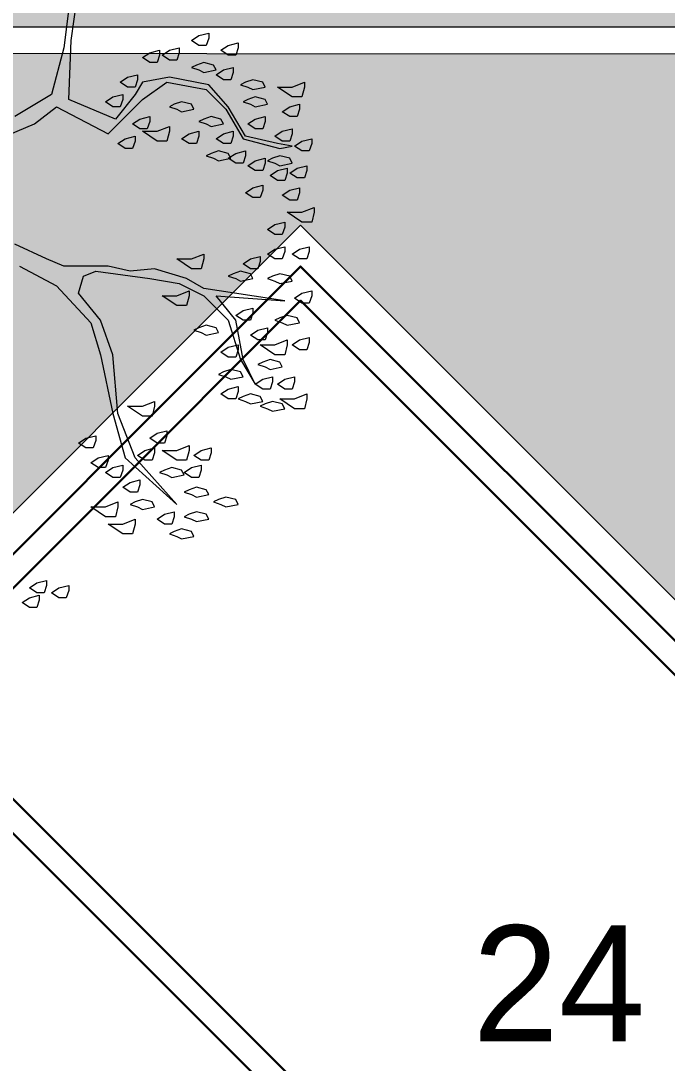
# Model space of a CAD drawing. Header units: millimetres. Extents: x 3006 to 6000, y 1661 to 3774.
# Drawn here: x 4696.873 to 4699.546, y 1831.583 to 1835.895 of the extents above; entities that cross this region are included whole.
import ezdxf

# ---------------------------------------------------------------- set-up
doc = ezdxf.new("R2010")
doc.units = ezdxf.units.MM
doc.header["$LTSCALE"] = 10
for name, color, linetype, lineweight in [('.20', 130, 'Continuous', 20), ('.30', 50, 'Continuous', 30), ('COTAS', 230, 'Continuous', 15), ('VEGETACION', 84, 'Continuous', 15)]:
    doc.layers.add(name, color=color, linetype=linetype, lineweight=lineweight)
doc.layers.add('.20 hachura', color=185, linetype='Continuous')
doc.layers.add('Escrita', color=34, linetype='Continuous')
doc.styles.add('Texto Wilian', font='himalaya.ttf')
doc.dimstyles.new('Cota 1-200 Exter WMJ', dxfattribs={"dimtxt": 0.32, "dimasz": 0.13, "dimexe": 0.05, "dimexo": 0.3, "dimgap": 0.03, "dimtad": 1, "dimzin": 1, "dimtxsty": 'Texto Wilian', "dimblk": 'BOXFILLED', "dimcen": 0, "dimclrd": 230, "dimclre": 230, "dimclrt": 104, "dimazin": 0, "dimtfac": 1, "dimtix": 1, "dimtmove": 0, "dimatfit": 3, "dimfxl": 0.4, "dimfxlon": 1, "dimlwd": 20, "dimarcsym": 2})

# ---------------------------------------------------------------- blocks, each defined once
blk = doc.blocks.new('asfgjkosdfgiosdjfg')
at = {"layer": 'VEGETACION'}
for p, q in [((6.0262, 18.4177), (5.9649, 17.9268)), ((6.0262, 17.9881), (6.0876, 18.4381)), ((6.0058, 17.4972), (6.0262, 17.9881)), ((7.0285, 17.9881), (7.0899, 18.029)), ((7.0899, 17.9472), (7.0285, 17.9881)), ((7.0899, 18.029), (7.1717, 18.0495)), ((7.1717, 18.0086), (7.1512, 17.9472)), ((7.1717, 18.0495), (7.1717, 18.0086)), ((5.9649, 17.9268), (5.8626, 17.5381)), ((6.6808, 17.8859), (6.7626, 17.9063)), ((6.7626, 17.9063), (6.7626, 17.8654)), ((6.7831, 17.8654), (6.8444, 17.9063)), ((6.8444, 17.9063), (6.9262, 17.9268)), ((6.9262, 17.9268), (6.9262, 17.8859)), ((7.1512, 17.9472), (7.0899, 17.9472)), ((7.274, 17.9063), (7.3353, 17.9472)), ((7.3353, 17.8654), (7.274, 17.9063)), ((7.3353, 17.9472), (7.4172, 17.9677)), ((7.4172, 17.9268), (7.3967, 17.8654)), ((7.4172, 17.9677), (7.4172, 17.9268)), ((6.6194, 17.8449), (6.6808, 17.8859)), ((6.6808, 17.804), (6.6194, 17.8449)), ((6.7421, 17.804), (6.6808, 17.804)), ((6.7626, 17.8654), (6.7421, 17.804)), ((6.8444, 17.8245), (6.7831, 17.8654)), ((6.9058, 17.8245), (6.8444, 17.8245)), ((6.9262, 17.8859), (6.9058, 17.8245)), ((7.1308, 17.804), (7.0694, 17.7836)), ((7.2126, 17.7836), (7.1308, 17.804)), ((7.3967, 17.8654), (7.3353, 17.8654)), ((7.0694, 17.7836), (7.0285, 17.7631)), ((7.0285, 17.7631), (7.0899, 17.7427)), ((7.0899, 17.7427), (7.1308, 17.7222)), ((7.1308, 17.7222), (7.2331, 17.7427)), ((7.2331, 17.7427), (7.2126, 17.7836)), ((7.2331, 17.7018), (7.2944, 17.7427)), ((7.2944, 17.7427), (7.3762, 17.7631)), ((7.3762, 17.7222), (7.3558, 17.6609)), ((7.3762, 17.7631), (7.3762, 17.7222)), ((6.4353, 17.6404), (6.4967, 17.6813)), ((6.4967, 17.5995), (6.4353, 17.6404)), ((6.4967, 17.6813), (6.5785, 17.7018)), ((6.5785, 17.6609), (6.5581, 17.5995)), ((6.6194, 17.6404), (6.5581, 17.5381)), ((6.5785, 17.7018), (6.5785, 17.6609)), ((6.8444, 17.6813), (6.6194, 17.6404)), ((6.6194, 17.4972), (6.824, 17.6404)), ((6.824, 17.6404), (7.1512, 17.579)), ((7.1717, 17.6199), (6.8444, 17.6813)), ((7.2944, 17.6609), (7.2331, 17.7018)), ((7.3558, 17.6609), (7.2944, 17.6609)), ((7.4785, 17.6404), (7.4376, 17.6199)), ((7.5399, 17.6609), (7.4785, 17.6404)), ((7.6217, 17.6404), (7.5399, 17.6609)), ((7.6422, 17.5995), (7.6217, 17.6404)), ((7.8672, 17.5995), (7.9694, 17.6404)), ((7.9694, 17.6404), (7.9694, 17.5995)), ((6.5581, 17.5995), (6.4967, 17.5995)), ((7.1512, 17.579), (7.3149, 17.4154)), ((7.3353, 17.4359), (7.1717, 17.6199)), ((7.4376, 17.6199), (7.499, 17.5995)), ((7.499, 17.5995), (7.5399, 17.579)), ((7.5399, 17.579), (7.6422, 17.5995)), ((7.7444, 17.5995), (7.8672, 17.5995)), ((7.8672, 17.5177), (7.7444, 17.5995)), ((7.9694, 17.5995), (7.949, 17.5177)), ((5.8626, 17.5381), (5.5558, 17.354)), ((6.3944, 17.3336), (6.0058, 17.4972)), ((6.3126, 17.4768), (6.374, 17.5177)), ((6.374, 17.4359), (6.3126, 17.4768)), ((6.333, 17.2109), (6.6194, 17.4972)), ((6.374, 17.5177), (6.4558, 17.5381)), ((6.5581, 17.5381), (6.3944, 17.3336)), ((6.4558, 17.4972), (6.4353, 17.4359)), ((6.4558, 17.5381), (6.4558, 17.4972)), ((6.9467, 17.4768), (6.8853, 17.4563)), ((7.0285, 17.4563), (6.9467, 17.4768)), ((7.499, 17.4972), (7.4581, 17.4768)), ((7.4581, 17.4768), (7.5194, 17.4563)), ((7.5603, 17.5177), (7.499, 17.4972)), ((7.6422, 17.4972), (7.5603, 17.5177)), ((7.6626, 17.4563), (7.6422, 17.4972)), ((7.949, 17.5177), (7.8672, 17.5177)), ((5.7194, 17.2927), (5.9035, 17.4359)), ((5.9035, 17.4359), (6.333, 17.2109)), ((6.4353, 17.4359), (6.374, 17.4359)), ((6.8853, 17.4563), (6.8444, 17.4359)), ((6.8444, 17.4359), (6.9058, 17.4154)), ((6.9058, 17.4154), (6.9467, 17.3949)), ((6.9467, 17.3949), (7.049, 17.4154)), ((7.049, 17.4154), (7.0285, 17.4563)), ((7.3149, 17.4154), (7.4581, 17.1699)), ((7.4785, 17.1904), (7.3353, 17.4359)), ((7.5194, 17.4563), (7.5603, 17.4359)), ((7.5603, 17.4359), (7.6626, 17.4563)), ((7.7853, 17.3949), (7.8467, 17.4359)), ((7.8467, 17.354), (7.7853, 17.3949)), ((7.8467, 17.4359), (7.9285, 17.4563)), ((7.9285, 17.4154), (7.9081, 17.354)), ((7.9285, 17.4563), (7.9285, 17.4154)), ((5.2285, 17.0881), (5.7194, 17.2927)), ((6.5376, 17.2927), (6.599, 17.3336)), ((6.599, 17.2518), (6.5376, 17.2927)), ((6.599, 17.3336), (6.6808, 17.354)), ((6.6808, 17.3131), (6.6603, 17.2518)), ((6.6808, 17.354), (6.6808, 17.3131)), ((7.1308, 17.3336), (7.0899, 17.3131)), ((7.0899, 17.3131), (7.1512, 17.2927)), ((7.1922, 17.354), (7.1308, 17.3336)), ((7.1512, 17.2927), (7.1922, 17.2722)), ((7.274, 17.3336), (7.1922, 17.354)), ((7.1922, 17.2722), (7.2944, 17.2927)), ((7.2944, 17.2927), (7.274, 17.3336)), ((7.499, 17.2927), (7.5603, 17.3336)), ((7.5603, 17.2518), (7.499, 17.2927)), ((7.5603, 17.3336), (7.6422, 17.354)), ((7.6422, 17.3131), (7.6217, 17.2518)), ((7.6422, 17.354), (7.6422, 17.3131)), ((7.9081, 17.354), (7.8467, 17.354)), ((6.6603, 17.2518), (6.599, 17.2518)), ((6.6194, 17.2313), (6.7421, 17.2313)), ((6.7421, 17.1495), (6.6194, 17.2313)), ((6.7421, 17.2313), (6.8444, 17.2722)), ((6.8444, 17.2313), (6.824, 17.1495)), ((6.8444, 17.2722), (6.8444, 17.2313)), ((6.9467, 17.1699), (7.0081, 17.2109)), ((7.0081, 17.2109), (7.0899, 17.2313)), ((7.0899, 17.2313), (7.0899, 17.1904)), ((7.2331, 17.1699), (7.2944, 17.2109)), ((7.2944, 17.2109), (7.3762, 17.2313)), ((7.3762, 17.2313), (7.3762, 17.1904)), ((7.6217, 17.2518), (7.5603, 17.2518)), ((7.724, 17.1904), (7.7853, 17.2313)), ((7.7853, 17.2313), (7.8672, 17.2518)), ((7.8672, 17.2109), (7.8467, 17.1495)), ((7.8672, 17.2518), (7.8672, 17.2109)), ((6.4149, 17.129), (6.4762, 17.1699)), ((6.4762, 17.0881), (6.4149, 17.129)), ((6.4762, 17.1699), (6.5581, 17.1904)), ((6.5581, 17.1495), (6.5376, 17.0881)), ((6.5581, 17.1904), (6.5581, 17.1495)), ((6.824, 17.1495), (6.7421, 17.1495)), ((7.0081, 17.129), (6.9467, 17.1699)), ((7.0694, 17.129), (7.0081, 17.129)), ((7.0899, 17.1904), (7.0694, 17.129)), ((7.2944, 17.129), (7.2331, 17.1699)), ((7.3558, 17.129), (7.2944, 17.129)), ((7.3762, 17.1904), (7.3558, 17.129)), ((7.4581, 17.1699), (7.7649, 17.0881)), ((7.7444, 17.129), (7.4785, 17.1904)), ((7.7853, 17.1495), (7.724, 17.1904)), ((7.8672, 17.1086), (7.7444, 17.129)), ((7.8467, 17.1495), (7.7853, 17.1495)), ((7.8876, 17.1086), (7.949, 17.1495)), ((7.949, 17.1495), (8.0308, 17.1699)), ((8.0308, 17.129), (8.0103, 17.0677)), ((8.0308, 17.1699), (8.0308, 17.129)), ((6.5376, 17.0881), (6.4762, 17.0881)), ((7.1922, 17.0472), (7.1512, 17.0268)), ((7.1512, 17.0268), (7.2126, 17.0063)), ((7.2535, 17.0677), (7.1922, 17.0472)), ((7.3353, 17.0472), (7.2535, 17.0677)), ((7.3558, 17.0063), (7.3353, 17.0472)), ((7.3353, 17.0063), (7.3967, 17.0472)), ((7.3967, 17.0472), (7.4785, 17.0677)), ((7.4785, 17.0268), (7.4581, 16.9654)), ((7.4785, 17.0677), (7.4785, 17.0268)), ((7.7649, 17.0268), (7.7035, 17.0063)), ((7.7649, 17.0881), (7.8672, 17.1086)), ((7.8467, 17.0063), (7.7649, 17.0268)), ((7.949, 17.0677), (7.8876, 17.1086)), ((8.0103, 17.0677), (7.949, 17.0677)), ((7.2126, 17.0063), (7.2535, 16.9859)), ((7.2535, 16.9859), (7.3558, 17.0063)), ((7.3967, 16.9654), (7.3353, 17.0063)), ((7.4581, 16.9654), (7.3967, 16.9654)), ((7.499, 16.9449), (7.5603, 16.9859)), ((7.5603, 16.904), (7.499, 16.9449)), ((7.5603, 16.9859), (7.6422, 17.0063)), ((7.6422, 16.9654), (7.6217, 16.904)), ((7.6422, 17.0063), (7.6422, 16.9654)), ((7.7035, 17.0063), (7.6626, 16.9859)), ((7.6626, 16.9859), (7.724, 16.9654)), ((7.724, 16.9654), (7.7649, 16.9449)), ((7.7649, 16.9449), (7.8672, 16.9654)), ((7.8672, 16.9654), (7.8467, 17.0063)), ((7.9081, 16.9245), (7.9899, 16.9449)), ((7.9899, 16.9449), (7.9899, 16.904)), ((7.6217, 16.904), (7.5603, 16.904)), ((7.6831, 16.8631), (7.7444, 16.904)), ((7.7444, 16.8222), (7.6831, 16.8631)), ((7.7444, 16.904), (7.8263, 16.9245)), ((7.8263, 16.8836), (7.8058, 16.8222)), ((7.8263, 16.9245), (7.8263, 16.8836)), ((7.8467, 16.8836), (7.9081, 16.9245)), ((7.9081, 16.8427), (7.8467, 16.8836)), ((7.9899, 16.904), (7.9694, 16.8427)), ((7.5399, 16.7609), (7.6217, 16.7813)), ((7.6217, 16.7813), (7.6217, 16.7404)), ((7.8058, 16.8222), (7.7444, 16.8222)), ((7.9694, 16.8427), (7.9081, 16.8427)), ((7.4785, 16.7199), (7.5399, 16.7609)), ((7.5399, 16.679), (7.4785, 16.7199)), ((7.6013, 16.679), (7.5399, 16.679)), ((7.6217, 16.7404), (7.6013, 16.679)), ((7.7853, 16.6995), (7.8467, 16.7404)), ((7.8467, 16.6586), (7.7853, 16.6995)), ((7.8467, 16.7404), (7.9285, 16.7609)), ((7.9285, 16.7199), (7.9081, 16.6586)), ((7.9285, 16.7609), (7.9285, 16.7199)), ((7.9081, 16.6586), (7.8467, 16.6586)), ((7.949, 16.5563), (8.0513, 16.5972)), ((8.0513, 16.5972), (8.0513, 16.5563)), ((7.8263, 16.5563), (7.949, 16.5563)), ((7.949, 16.4745), (7.8263, 16.5563)), ((8.0513, 16.5563), (8.0308, 16.4745)), ((7.6626, 16.4131), (7.724, 16.454)), ((7.724, 16.454), (7.8058, 16.4745)), ((7.8058, 16.4336), (7.7853, 16.3722)), ((7.8058, 16.4745), (7.8058, 16.4336)), ((8.0308, 16.4745), (7.949, 16.4745)), ((7.724, 16.3722), (7.6626, 16.4131)), ((7.7853, 16.3722), (7.724, 16.3722)), ((5.8217, 16.1677), (5.5558, 16.2904)), ((7.6626, 16.2086), (7.724, 16.2495)), ((7.724, 16.2495), (7.8058, 16.2699)), ((7.8058, 16.2699), (7.8058, 16.229)), ((7.8672, 16.2086), (7.9285, 16.2495)), ((7.9285, 16.2495), (8.0103, 16.2699)), ((8.0103, 16.2699), (8.0103, 16.229)), ((5.9649, 16.1063), (5.8217, 16.1677)), ((6.9058, 16.1677), (7.0285, 16.1677)), ((7.0285, 16.0859), (6.9058, 16.1677)), ((7.0285, 16.1677), (7.1308, 16.2086)), ((7.1308, 16.1677), (7.1103, 16.0859)), ((7.1308, 16.2086), (7.1308, 16.1677)), ((7.4581, 16.1268), (7.5194, 16.1677)), ((7.5194, 16.1677), (7.6013, 16.1881)), ((7.6013, 16.1881), (7.6013, 16.1472)), ((7.724, 16.1677), (7.6626, 16.2086)), ((7.7853, 16.1677), (7.724, 16.1677)), ((7.8058, 16.229), (7.7853, 16.1677)), ((7.9285, 16.1677), (7.8672, 16.2086)), ((7.9899, 16.1677), (7.9285, 16.1677)), ((8.0103, 16.229), (7.9899, 16.1677)), ((5.5967, 16.1063), (5.9035, 15.9427)), ((6.1285, 16.1063), (5.9649, 16.1063)), ((6.333, 16.1063), (6.1285, 16.1063)), ((6.5171, 16.0654), (6.333, 16.1063)), ((6.7217, 16.0859), (6.5171, 16.0654)), ((6.9876, 16.004), (6.7217, 16.0859)), ((7.1103, 16.0859), (7.0285, 16.0859)), ((7.5194, 16.0859), (7.4581, 16.1268)), ((7.5808, 16.0859), (7.5194, 16.0859)), ((7.6013, 16.1472), (7.5808, 16.0859)), ((6.0876, 15.8813), (6.1285, 16.0245)), ((6.1285, 16.0245), (6.2308, 16.0654)), ((6.2308, 16.0654), (6.6808, 16.004)), ((6.6808, 16.004), (6.9262, 15.9631)), ((7.1308, 15.9222), (6.9876, 16.004)), ((7.3762, 16.0449), (7.3353, 16.0245)), ((7.3353, 16.0245), (7.3967, 16.004)), ((7.4376, 16.0654), (7.3762, 16.0449)), ((7.3967, 16.004), (7.4376, 15.9836)), ((7.5194, 16.0449), (7.4376, 16.0654)), ((7.4376, 15.9836), (7.5399, 16.004)), ((7.5399, 16.004), (7.5194, 16.0449)), ((7.7035, 16.0245), (7.6626, 16.004)), ((7.6626, 16.004), (7.724, 15.9836)), ((7.7649, 16.0449), (7.7035, 16.0245)), ((7.724, 15.9836), (7.7649, 15.9631)), ((7.8467, 16.0245), (7.7649, 16.0449)), ((7.7649, 15.9631), (7.8672, 15.9836)), ((7.8672, 15.9836), (7.8467, 16.0245)), ((5.9035, 15.9427), (6.1899, 15.6359)), ((6.9058, 15.8609), (7.0081, 15.9018)), ((6.9262, 15.9631), (7.1308, 15.8609)), ((7.0081, 15.9018), (7.0081, 15.8609)), ((7.8058, 15.8199), (7.1308, 15.9222)), ((7.949, 15.8813), (8.0308, 15.9018)), ((8.0308, 15.9018), (8.0308, 15.8609)), ((6.2717, 15.6563), (6.0876, 15.8813)), ((6.9058, 15.779), (6.7831, 15.8609)), ((6.7831, 15.8609), (6.9058, 15.8609)), ((7.0081, 15.8609), (6.9876, 15.779)), ((7.1308, 15.8609), (7.3353, 15.6563)), ((7.2331, 15.8609), (7.8058, 15.8199)), ((7.3967, 15.6563), (7.2331, 15.8609)), ((7.8876, 15.8404), (7.949, 15.8813)), ((7.949, 15.7995), (7.8876, 15.8404)), ((8.0308, 15.8609), (8.0103, 15.7995)), ((6.9876, 15.779), (6.9058, 15.779)), ((7.3967, 15.6972), (7.4581, 15.7381)), ((7.4581, 15.7381), (7.5399, 15.7586)), ((7.5399, 15.7586), (7.5399, 15.7177)), ((8.0103, 15.7995), (7.949, 15.7995)), ((6.1899, 15.6359), (6.2717, 15.3699)), ((6.374, 15.3699), (6.2717, 15.6563)), ((7.3353, 15.6563), (7.4376, 15.329)), ((7.4581, 15.6563), (7.3967, 15.6972)), ((7.4581, 15.329), (7.3967, 15.6563)), ((7.5194, 15.6563), (7.4581, 15.6563)), ((7.5399, 15.7177), (7.5194, 15.6563)), ((7.7649, 15.6768), (7.724, 15.6563)), ((7.724, 15.6563), (7.7853, 15.6359)), ((7.8263, 15.6972), (7.7649, 15.6768)), ((7.7853, 15.6359), (7.8263, 15.6154)), ((7.9081, 15.6768), (7.8263, 15.6972)), ((7.8263, 15.6154), (7.9285, 15.6359)), ((7.9285, 15.6359), (7.9081, 15.6768)), ((7.0899, 15.5949), (7.049, 15.5745)), ((7.049, 15.5745), (7.1103, 15.554)), ((7.1512, 15.6154), (7.0899, 15.5949)), ((7.1103, 15.554), (7.1512, 15.5336)), ((7.2331, 15.5949), (7.1512, 15.6154)), ((7.1512, 15.5336), (7.2535, 15.554)), ((7.2535, 15.554), (7.2331, 15.5949)), ((7.5194, 15.5336), (7.5808, 15.5745)), ((7.5808, 15.5745), (7.6626, 15.5949)), ((7.6626, 15.554), (7.6422, 15.4927)), ((7.6626, 15.5949), (7.6626, 15.554)), ((7.5808, 15.4927), (7.5194, 15.5336)), ((7.6422, 15.4927), (7.5808, 15.4927)), ((7.724, 15.4518), (7.8263, 15.4927)), ((7.8263, 15.4927), (7.8263, 15.4518)), ((7.8672, 15.4518), (7.9285, 15.4927)), ((7.9285, 15.4927), (8.0103, 15.5131)), ((8.0103, 15.4722), (7.9899, 15.4109)), ((8.0103, 15.5131), (8.0103, 15.4722)), ((7.274, 15.3904), (7.3353, 15.4313)), ((7.3353, 15.3495), (7.274, 15.3904)), ((7.3353, 15.4313), (7.4172, 15.4518)), ((7.4172, 15.4109), (7.3967, 15.3495)), ((7.4172, 15.4518), (7.4172, 15.4109)), ((7.6013, 15.4518), (7.724, 15.4518)), ((7.724, 15.3699), (7.6013, 15.4518)), ((7.8263, 15.4518), (7.8058, 15.3699)), ((7.9285, 15.4109), (7.8672, 15.4518)), ((7.9899, 15.4109), (7.9285, 15.4109)), ((6.2717, 15.3699), (6.374, 14.879)), ((6.4149, 14.879), (6.374, 15.3699)), ((7.3967, 15.3495), (7.3353, 15.3495)), ((7.4376, 15.329), (7.5603, 15.1245)), ((7.5603, 15.1245), (7.4581, 15.329)), ((7.6217, 15.3086), (7.5808, 15.2881)), ((7.5808, 15.2881), (7.6422, 15.2677)), ((7.6831, 15.329), (7.6217, 15.3086)), ((7.7649, 15.3086), (7.6831, 15.329)), ((7.8058, 15.3699), (7.724, 15.3699)), ((7.7853, 15.2677), (7.7649, 15.3086)), ((7.2944, 15.2268), (7.2535, 15.2063)), ((7.2535, 15.2063), (7.3149, 15.1859)), ((7.3558, 15.2472), (7.2944, 15.2268)), ((7.4376, 15.2268), (7.3558, 15.2472)), ((7.4581, 15.1859), (7.4376, 15.2268)), ((7.6422, 15.2677), (7.6831, 15.2472)), ((7.6831, 15.2472), (7.7853, 15.2677)), ((7.3149, 15.1859), (7.3558, 15.1654)), ((7.3558, 15.1654), (7.4581, 15.1859)), ((7.5603, 15.1245), (7.6217, 15.1654)), ((7.6217, 15.0836), (7.5603, 15.1245)), ((7.6217, 15.1654), (7.7035, 15.1859)), ((7.7035, 15.145), (7.6831, 15.0836)), ((7.7035, 15.1859), (7.7035, 15.145)), ((7.7444, 15.1245), (7.8058, 15.1654)), ((7.8058, 15.0836), (7.7444, 15.1245)), ((7.8058, 15.1654), (7.8876, 15.1859)), ((7.8876, 15.145), (7.8672, 15.0836)), ((7.8876, 15.1859), (7.8876, 15.145)), ((7.274, 15.0427), (7.3353, 15.0836)), ((7.3353, 15.0018), (7.274, 15.0427)), ((7.3353, 15.0836), (7.4172, 15.104)), ((7.4172, 15.0631), (7.3967, 15.0018)), ((7.4172, 15.104), (7.4172, 15.0631)), ((7.5194, 15.0427), (7.4581, 15.0222)), ((7.6013, 15.0222), (7.5194, 15.0427)), ((7.6831, 15.0836), (7.6217, 15.0836)), ((7.8672, 15.0836), (7.8058, 15.0836)), ((7.8876, 15.0018), (7.9899, 15.0427)), ((7.9899, 15.0427), (7.9899, 15.0018)), ((6.4967, 14.9404), (6.6194, 14.9404)), ((6.6194, 14.8586), (6.4967, 14.9404)), ((6.6194, 14.9404), (6.7217, 14.9813)), ((6.7217, 14.9404), (6.7012, 14.8586)), ((6.7217, 14.9813), (6.7217, 14.9404)), ((7.3967, 15.0018), (7.3353, 15.0018)), ((7.4581, 15.0222), (7.4172, 15.0018)), ((7.4172, 15.0018), (7.4785, 14.9813)), ((7.4785, 14.9813), (7.5194, 14.9609)), ((7.5194, 14.9609), (7.6217, 14.9813)), ((7.6217, 14.9813), (7.6013, 15.0222)), ((7.6422, 14.9609), (7.6013, 14.9404)), ((7.6013, 14.9404), (7.6626, 14.92)), ((7.7035, 14.9813), (7.6422, 14.9609)), ((7.7853, 14.9609), (7.7035, 14.9813)), ((7.7649, 15.0018), (7.8876, 15.0018)), ((7.8876, 14.92), (7.7649, 15.0018)), ((7.8058, 14.92), (7.7853, 14.9609)), ((7.9899, 15.0018), (7.9694, 14.92)), ((6.374, 14.879), (6.4762, 14.5109)), ((6.5581, 14.5109), (6.4149, 14.879)), ((6.7012, 14.8586), (6.6194, 14.8586)), ((7.6626, 14.92), (7.7035, 14.8995)), ((7.7035, 14.8995), (7.8058, 14.92)), ((7.9694, 14.92), (7.8876, 14.92)), ((6.149, 14.6745), (6.2308, 14.695)), ((6.2308, 14.695), (6.2308, 14.654)), ((6.6808, 14.6745), (6.7421, 14.7154)), ((6.7421, 14.7154), (6.824, 14.7359)), ((6.824, 14.695), (6.8035, 14.6336)), ((6.824, 14.7359), (6.824, 14.695)), ((6.0876, 14.6336), (6.149, 14.6745)), ((6.149, 14.5927), (6.0876, 14.6336)), ((6.2103, 14.5927), (6.149, 14.5927)), ((6.2308, 14.654), (6.2103, 14.5927)), ((6.6399, 14.5722), (6.7217, 14.5927)), ((6.7421, 14.6336), (6.6808, 14.6745)), ((6.7217, 14.5927), (6.7217, 14.5518)), ((6.8035, 14.6336), (6.7421, 14.6336)), ((6.9058, 14.5722), (7.0081, 14.6131)), ((7.0081, 14.6131), (7.0081, 14.5722)), ((7.1103, 14.5722), (7.1922, 14.5927)), ((7.1922, 14.5927), (7.1922, 14.5518)), ((6.1899, 14.47), (6.2512, 14.5109)), ((6.2512, 14.5109), (6.333, 14.5313)), ((6.333, 14.5313), (6.333, 14.4904)), ((6.4762, 14.5109), (6.9058, 14.1222)), ((6.9058, 14.1222), (6.5581, 14.5109)), ((6.5785, 14.5313), (6.6399, 14.5722)), ((6.6399, 14.4904), (6.5785, 14.5313)), ((6.7217, 14.5518), (6.7012, 14.4904)), ((6.9058, 14.4904), (6.7831, 14.5722)), ((6.7831, 14.5722), (6.9058, 14.5722)), ((7.0081, 14.5722), (6.9876, 14.4904)), ((7.049, 14.5313), (7.1103, 14.5722)), ((7.1103, 14.4904), (7.049, 14.5313)), ((7.1922, 14.5518), (7.1717, 14.4904)), ((6.2512, 14.429), (6.1899, 14.47)), ((6.3126, 14.429), (6.2512, 14.429)), ((6.333, 14.4904), (6.3126, 14.429)), ((6.3126, 14.3881), (6.374, 14.429)), ((6.374, 14.429), (6.4558, 14.4495)), ((6.4558, 14.4495), (6.4558, 14.4086)), ((6.7012, 14.4904), (6.6399, 14.4904)), ((6.8649, 14.429), (6.8035, 14.4086)), ((6.9467, 14.4086), (6.8649, 14.429)), ((6.9876, 14.4904), (6.9058, 14.4904)), ((6.9671, 14.3881), (7.0285, 14.429)), ((7.0285, 14.429), (7.1103, 14.4495)), ((7.1717, 14.4904), (7.1103, 14.4904)), ((7.1103, 14.4495), (7.1103, 14.4086)), ((6.374, 14.3472), (6.3126, 14.3881)), ((6.4353, 14.3472), (6.374, 14.3472)), ((6.4558, 14.4086), (6.4353, 14.3472)), ((6.8035, 14.4086), (6.7626, 14.3881)), ((6.7626, 14.3881), (6.824, 14.3677)), ((6.824, 14.3677), (6.8649, 14.3472)), ((6.8649, 14.3472), (6.9671, 14.3677)), ((6.9671, 14.3677), (6.9467, 14.4086)), ((7.0285, 14.3472), (6.9671, 14.3881)), ((7.0899, 14.3472), (7.0285, 14.3472)), ((7.1103, 14.4086), (7.0899, 14.3472)), ((6.4558, 14.2654), (6.5171, 14.3063)), ((6.5171, 14.2245), (6.4558, 14.2654)), ((6.5171, 14.3063), (6.599, 14.3268)), ((6.599, 14.2859), (6.5785, 14.2245)), ((6.599, 14.3268), (6.599, 14.2859)), ((7.0081, 14.245), (6.9671, 14.2245)), ((7.0694, 14.2654), (7.0081, 14.245)), ((7.1512, 14.245), (7.0694, 14.2654)), ((7.1717, 14.204), (7.1512, 14.245)), ((6.5785, 14.2245), (6.5171, 14.2245)), ((6.6194, 14.1631), (6.5581, 14.1427)), ((6.7012, 14.1427), (6.6194, 14.1631)), ((6.9671, 14.2245), (7.0285, 14.204)), ((7.0285, 14.204), (7.0694, 14.1836)), ((7.0694, 14.1836), (7.1717, 14.204)), ((7.2535, 14.1631), (7.2126, 14.1427)), ((7.3149, 14.1836), (7.2535, 14.1631)), ((7.3967, 14.1631), (7.3149, 14.1836)), ((7.4172, 14.1222), (7.3967, 14.1631)), ((6.1899, 14.1018), (6.3126, 14.1018)), ((6.3126, 14.02), (6.1899, 14.1018)), ((6.3126, 14.1018), (6.4149, 14.1427)), ((6.4149, 14.1018), (6.3944, 14.02)), ((6.4149, 14.1427), (6.4149, 14.1018)), ((6.5581, 14.1427), (6.5171, 14.1222)), ((6.5171, 14.1222), (6.5785, 14.1018)), ((6.5785, 14.1018), (6.6194, 14.0813)), ((6.6194, 14.0813), (6.7217, 14.1018)), ((6.7217, 14.1018), (6.7012, 14.1427)), ((7.2126, 14.1427), (7.274, 14.1222)), ((7.274, 14.1222), (7.3149, 14.1018)), ((7.3149, 14.1018), (7.4172, 14.1222)), ((6.3944, 14.02), (6.3126, 14.02)), ((6.4558, 13.9586), (6.5581, 13.9995)), ((6.5581, 13.9995), (6.5581, 13.9586)), ((6.7421, 13.9995), (6.8035, 14.0404)), ((6.8035, 13.9586), (6.7421, 13.9995)), ((6.8035, 14.0404), (6.8853, 14.0609)), ((6.8853, 14.02), (6.8649, 13.9586)), ((6.8853, 14.0609), (6.8853, 14.02)), ((7.0081, 14.0404), (6.9671, 14.02)), ((6.9671, 14.02), (7.0285, 13.9995)), ((7.0694, 14.0609), (7.0081, 14.0404)), ((7.0285, 13.9995), (7.0694, 13.979)), ((7.1512, 14.0404), (7.0694, 14.0609)), ((7.0694, 13.979), (7.1717, 13.9995)), ((7.1717, 13.9995), (7.1512, 14.0404)), ((6.333, 13.9586), (6.4558, 13.9586)), ((6.4558, 13.8768), (6.333, 13.9586)), ((6.5581, 13.9586), (6.5376, 13.8768)), ((6.8649, 13.9586), (6.8035, 13.9586)), ((6.8853, 13.8972), (6.8444, 13.8768)), ((6.9467, 13.9177), (6.8853, 13.8972)), ((7.0285, 13.8972), (6.9467, 13.9177)), ((7.049, 13.8563), (7.0285, 13.8972)), ((6.5376, 13.8768), (6.4558, 13.8768)), ((6.8444, 13.8768), (6.9058, 13.8563)), ((6.9058, 13.8563), (6.9467, 13.8359)), ((6.9467, 13.8359), (7.049, 13.8563)), ((5.6785, 13.4268), (5.7399, 13.4677)), ((5.7399, 13.4677), (5.8217, 13.4881)), ((5.8217, 13.4881), (5.8217, 13.4472)), ((5.7399, 13.3859), (5.6785, 13.4268)), ((5.8012, 13.3859), (5.7399, 13.3859)), ((5.8217, 13.4472), (5.8012, 13.3859)), ((5.8626, 13.3859), (5.924, 13.4268)), ((5.924, 13.345), (5.8626, 13.3859)), ((5.924, 13.4268), (6.0058, 13.4472)), ((6.0058, 13.4063), (5.9853, 13.345)), ((6.0058, 13.4472), (6.0058, 13.4063)), ((5.6171, 13.304), (5.6785, 13.345)), ((5.6785, 13.2631), (5.6171, 13.304)), ((5.6785, 13.345), (5.7603, 13.3654)), ((5.7603, 13.3245), (5.7399, 13.2631)), ((5.7603, 13.3654), (5.7603, 13.3245)), ((5.9853, 13.345), (5.924, 13.345)), ((5.7399, 13.2631), (5.6785, 13.2631))]:
    blk.add_line(p, q, dxfattribs=at)
blk = doc.blocks.new('_BoxFilled')
at = {"color": 0, "linetype": 'ByBlock', "lineweight": -2}
blk.add_line((-0.5, 0), (-1, 0), dxfattribs=at)
at = {"color": 0, "linetype": 'ByBlock'}
blk.add_solid([(-0.5, 0.5), (0.5, 0.5), (-0.5, -0.5), (0.5, -0.5)], dxfattribs=at)
blk = doc.blocks.new('*D830')
at = {"layer": 'COTAS', "color": 230, "lineweight": -2, "ltscale": 10, "transparency": 16777216}
for p, q in [((4617.0118, 1825.5755), (4617.0118, 1825.1255)), ((4735.0077, 1825.5755), (4735.0077, 1825.1255))]:
    blk.add_line(p, q, dxfattribs=at)
at = {"layer": 'COTAS', "color": 230, "linetype": 'Continuous', "lineweight": 20, "ltscale": 10, "transparency": 16777216}
blk.add_line((4734.8777, 1825.1755), (4617.1418, 1825.1755), dxfattribs=at)
at = {"layer": 'Defpoints', "color": 0, "ltscale": 10, "transparency": 16777216}
for p in [(4735.0077, 1832.4959), (4617.0118, 1827.7489), (4617.0118, 1825.1755)]:
    blk.add_point(p, dxfattribs=at)
at = {"layer": 'COTAS', "color": 230, "lineweight": 20, "ltscale": 10, "transparency": 16777216, "xscale": 0.13, "yscale": 0.13, "zscale": 0.13, "rotation": 180}
blk.add_blockref('_BoxFilled', (4617.0118, 1825.1755), dxfattribs=at)
at = {"layer": 'COTAS', "color": 230, "lineweight": 20, "ltscale": 10, "transparency": 16777216, "xscale": 0.13, "yscale": 0.13, "zscale": 0.13}
blk.add_blockref('_BoxFilled', (4735.0077, 1825.1755), dxfattribs=at)
at = {"layer": 'COTAS', "color": 104, "ltscale": 10, "transparency": 16777216, "insert": (4676.0098, 1825.4048), "char_height": 0.32, "attachment_point": 5, "style": 'Texto Wilian'}
blk.add_mtext('118,00', dxfattribs=at)
blk = doc.blocks.new('*D831')
at = {"layer": 'COTAS', "color": 230, "lineweight": -2, "ltscale": 10, "transparency": 16777216}
for p, q in [((4617.0095, 1823.8635), (4617.0095, 1823.4135)), ((4739.0094, 1823.8635), (4739.0094, 1823.4135))]:
    blk.add_line(p, q, dxfattribs=at)
at = {"layer": 'COTAS', "color": 230, "linetype": 'Continuous', "lineweight": 20, "ltscale": 10, "transparency": 16777216}
blk.add_line((4617.1395, 1823.4635), (4738.8794, 1823.4635), dxfattribs=at)
at = {"layer": 'Defpoints', "color": 0, "ltscale": 10, "transparency": 16777216}
for p in [(4739.0094, 1834.3459), (4617.0095, 1827.6489), (4739.0094, 1823.4635)]:
    blk.add_point(p, dxfattribs=at)
at = {"layer": 'COTAS', "color": 230, "lineweight": 20, "ltscale": 10, "transparency": 16777216, "xscale": 0.13, "yscale": 0.13, "zscale": 0.13, "rotation": 180}
blk.add_blockref('_BoxFilled', (4617.0095, 1823.4635), dxfattribs=at)
at = {"layer": 'COTAS', "color": 230, "lineweight": 20, "ltscale": 10, "transparency": 16777216, "xscale": 0.13, "yscale": 0.13, "zscale": 0.13}
blk.add_blockref('_BoxFilled', (4739.0094, 1823.4635), dxfattribs=at)
at = {"layer": 'COTAS', "color": 104, "ltscale": 10, "transparency": 16777216, "insert": (4678.0094, 1823.6928), "char_height": 0.32, "attachment_point": 5, "style": 'Texto Wilian'}
blk.add_mtext('122,00', dxfattribs=at)

msp = doc.modelspace()

# ---------------------------------------------------------------- hatches: boundary and pattern name
at = {"layer": '.20 hachura'}
h = msp.add_hatch(dxfattribs=at)
h.set_pattern_fill('AR-HBONE', color=185, scale=0.0015)
h.paths.add_polyline_path([(4735.6119, 1886.191), (4734.4119, 1886.191), (4734.4119, 1887.391), (4735.6119, 1887.391)], flags=16)
h.paths.add_polyline_path([(4734.3769, 1832.891), (4734.3769, 1832.6068), (4733.8386, 1832.6068), (4733.8386, 1832.891)])
h.paths.add_polyline_path([(4735.7319, 1884.9689), (4739.0078, 1884.9689), (4739.0077, 1885.0974), (4737.8077, 1885.7003), (4737.8077, 1887.8846), (4739.0077, 1888.4846), (4739.0079, 1888.591), (4733.8879, 1888.591), (4733.8873, 1890.5174), (4732.7873, 1891.1174), (4732.7873, 1892.4174), (4733.8873, 1893.0174), (4733.8879, 1932.7679), (4731.8879, 1932.766), (4731.8879, 1837.8689), (4681.4903, 1837.8689), (4676.6592, 1842.7), (4655.4826, 1842.6789), (4650.6726, 1837.8689), (4617.0095, 1837.8689), (4617.0095, 1835.8689), (4648.6726, 1835.8689), (4648.2489, 1835.4452), (4649.3096, 1834.3845), (4650.7939, 1835.8689), (4714.8578, 1835.8689), (4714.4341, 1835.4452), (4715.4948, 1834.3845), (4716.9791, 1835.8689), (4732.4123, 1835.8689), (4732.4123, 1827.6489), (4732.9123, 1827.6489), (4733.5123, 1828.8489), (4735.0123, 1828.8489), (4735.6123, 1827.6489), (4736.1094, 1827.6489), (4736.1094, 1830.5489), (4739.0077, 1830.5489), (4739.0077, 1831.1459), (4737.8077, 1831.7459), (4737.8077, 1833.2459), (4739.0077, 1833.8459), (4739.0077, 1834.3459), (4736.7637, 1834.3459), (4733.8879, 1837.2218), (4733.8879, 1857.411), (4733.8879, 1859.071), (4733.8879, 1880.5489), (4732.7879, 1881.1489), (4732.7879, 1882.4489), (4733.8879, 1883.0489), (4733.8879, 1884.9689), (4734.2919, 1884.9689)])
at = {"layer": '.20 hachura', "true_color": 0x0a7808}
h = msp.add_hatch(dxfattribs=at)
h.set_pattern_fill('CROSS', color=96, scale=0.01)
h.paths.add_polyline_path([(4638.6326, 1835.0489), (4640.3296, 1833.3518), (4642.0267, 1835.0489), (4644.8548, 1832.2208), (4648.3829, 1835.7489), (4617.1295, 1835.7489), (4617.1294, 1833.9104), (4618.2679, 1835.0489), (4619.965, 1833.3518), (4621.662, 1835.0489), (4623.3591, 1833.3518), (4625.0561, 1835.0489), (4626.7532, 1833.3518), (4628.4502, 1835.0489), (4630.1473, 1833.3518), (4631.8444, 1835.0489), (4633.5414, 1833.3518), (4635.2385, 1835.0489), (4636.9355, 1833.3518)])
h.paths.add_polyline_path([(4653.9061, 1835.0489), (4655.6031, 1833.3518), (4657.3002, 1835.0489), (4658.9973, 1833.3518), (4660.6943, 1835.0489), (4662.3914, 1833.3518), (4664.0884, 1835.0489), (4665.7855, 1833.3518), (4667.4825, 1835.0489), (4669.1796, 1833.3518), (4670.8767, 1835.0489), (4672.5737, 1833.3518), (4674.2708, 1835.0489), (4675.9678, 1833.3518), (4677.6649, 1835.0489), (4679.3619, 1833.3518), (4681.059, 1835.0489), (4682.756, 1833.3518), (4684.4531, 1835.0489), (4686.1502, 1833.3518), (4687.8472, 1835.0489), (4689.5443, 1833.3518), (4691.2413, 1835.0489), (4692.9384, 1833.3518), (4694.6354, 1835.0489), (4696.3325, 1833.3518), (4698.0296, 1835.0489), (4699.7266, 1833.3518), (4701.4237, 1835.0489), (4703.1207, 1833.3518), (4704.8178, 1835.0489), (4706.5148, 1833.3518), (4708.2119, 1835.0489), (4711.04, 1832.2208), (4714.5681, 1835.7489), (4690.3861, 1835.7627), (4650.8436, 1835.7489), (4650.3278, 1835.2331), (4652.209, 1833.3518)])
h.paths.add_polyline_path([(4719.9816, 1835.7489), (4717.0288, 1835.7489), (4716.513, 1835.2331), (4718.3772, 1833.3689), (4719.9816, 1833.3689)])
h.paths.add_polyline_path([(4723.5816, 1830.6289), (4721.7216, 1830.6289), (4721.7216, 1830.0244), (4723.3972, 1828.3489), (4723.5816, 1828.3489)])
h.paths.add_polyline_path([(4732.2923, 1835.7489), (4731.0923, 1835.7489), (4731.0923, 1834.5489), (4732.2923, 1834.5489)])
edge = h.paths.add_edge_path()
edge.add_line((4738.881, 1830.4289), (4736.2294, 1830.4289))
edge.add_line((4736.2294, 1830.4289), (4736.2373, 1827.7779))
edge.add_arc((4735.783, 1830.8746), 3.1299, 278.3452, 351.8122)

# ---------------------------------------------------------------- linework, layer by layer
at = {"layer": '.20', "color": 130, "lineweight": 20}
for points in [[(4692.9384, 1833.1821), (4694.6354, 1834.8792), (4696.3325, 1833.1821), (4698.0296, 1834.8792), (4699.7266, 1833.1821), (4701.4237, 1834.8792), (4703.1207, 1833.1821), (4704.8178, 1834.8792), (4706.5148, 1833.1821), (4708.2119, 1834.8792), (4711.04, 1832.0511), (4714.8578, 1835.8689), (4650.7939, 1835.8689)], [(4692.9384, 1833.3518), (4694.6354, 1835.0489), (4696.3325, 1833.3518), (4698.0296, 1835.0489), (4699.7266, 1833.3518), (4701.4237, 1835.0489), (4703.1207, 1833.3518), (4704.8178, 1835.0489), (4706.5148, 1833.3518), (4708.2119, 1835.0489), (4711.04, 1832.2208), (4714.5681, 1835.7489), (4690.3861, 1835.7627)]]:
    msp.add_lwpolyline(points, dxfattribs=at)
at = {"layer": '.30', "color": 50, "lineweight": 30}
msp.add_lwpolyline([(4699.7266, 1833.1821), (4698.0296, 1834.8792), (4696.2618, 1833.1114), (4700.0448, 1829.3284), (4700.0448, 1829.3284), (4700.1155, 1829.3991), (4696.4032, 1833.1114), (4698.0296, 1834.7378), (4699.6559, 1833.1114)], dxfattribs=at)

# ---------------------------------------------------------------- block references
at = {"xscale": 0.4964757844146342, "yscale": 0.4964757844146342, "zscale": 0.4964757844146342}
msp.add_blockref('asfgjkosdfgiosdjfg', (4694.089, 1826.8829), dxfattribs=at)

# ---------------------------------------------------------------- texts
at = {"layer": 'Escrita', "insert": (4698.741, 1832.1526), "char_height": 0.48, "width": 6.623165, "attachment_point": 1, "style": 'Texto Wilian'}
msp.add_mtext('24', dxfattribs=at)

# ---------------------------------------------------------------- dimensions: what is measured, and where the dimension line sits
at = {"layer": 'COTAS', "ltscale": 10}
for base, p1, p2, picture, middle in [((4739.0094, 1823.4635), (4617.0095, 1827.6489), (4739.0094, 1834.3459), '*D831', (4678.0094, 1823.6928)), ((4617.0118, 1825.1755), (4735.0077, 1832.4959), (4617.0118, 1827.7489), '*D830', (4676.0098, 1825.4048))]:
    dim = msp.add_linear_dim(base=base, p1=p1, p2=p2, dimstyle='Cota 1-200 Exter WMJ', dxfattribs=at)
    dim.commit()
    dim.dimension.update_dxf_attribs({"geometry": picture, "text_midpoint": middle})

doc.saveas('drawing.dxf')
